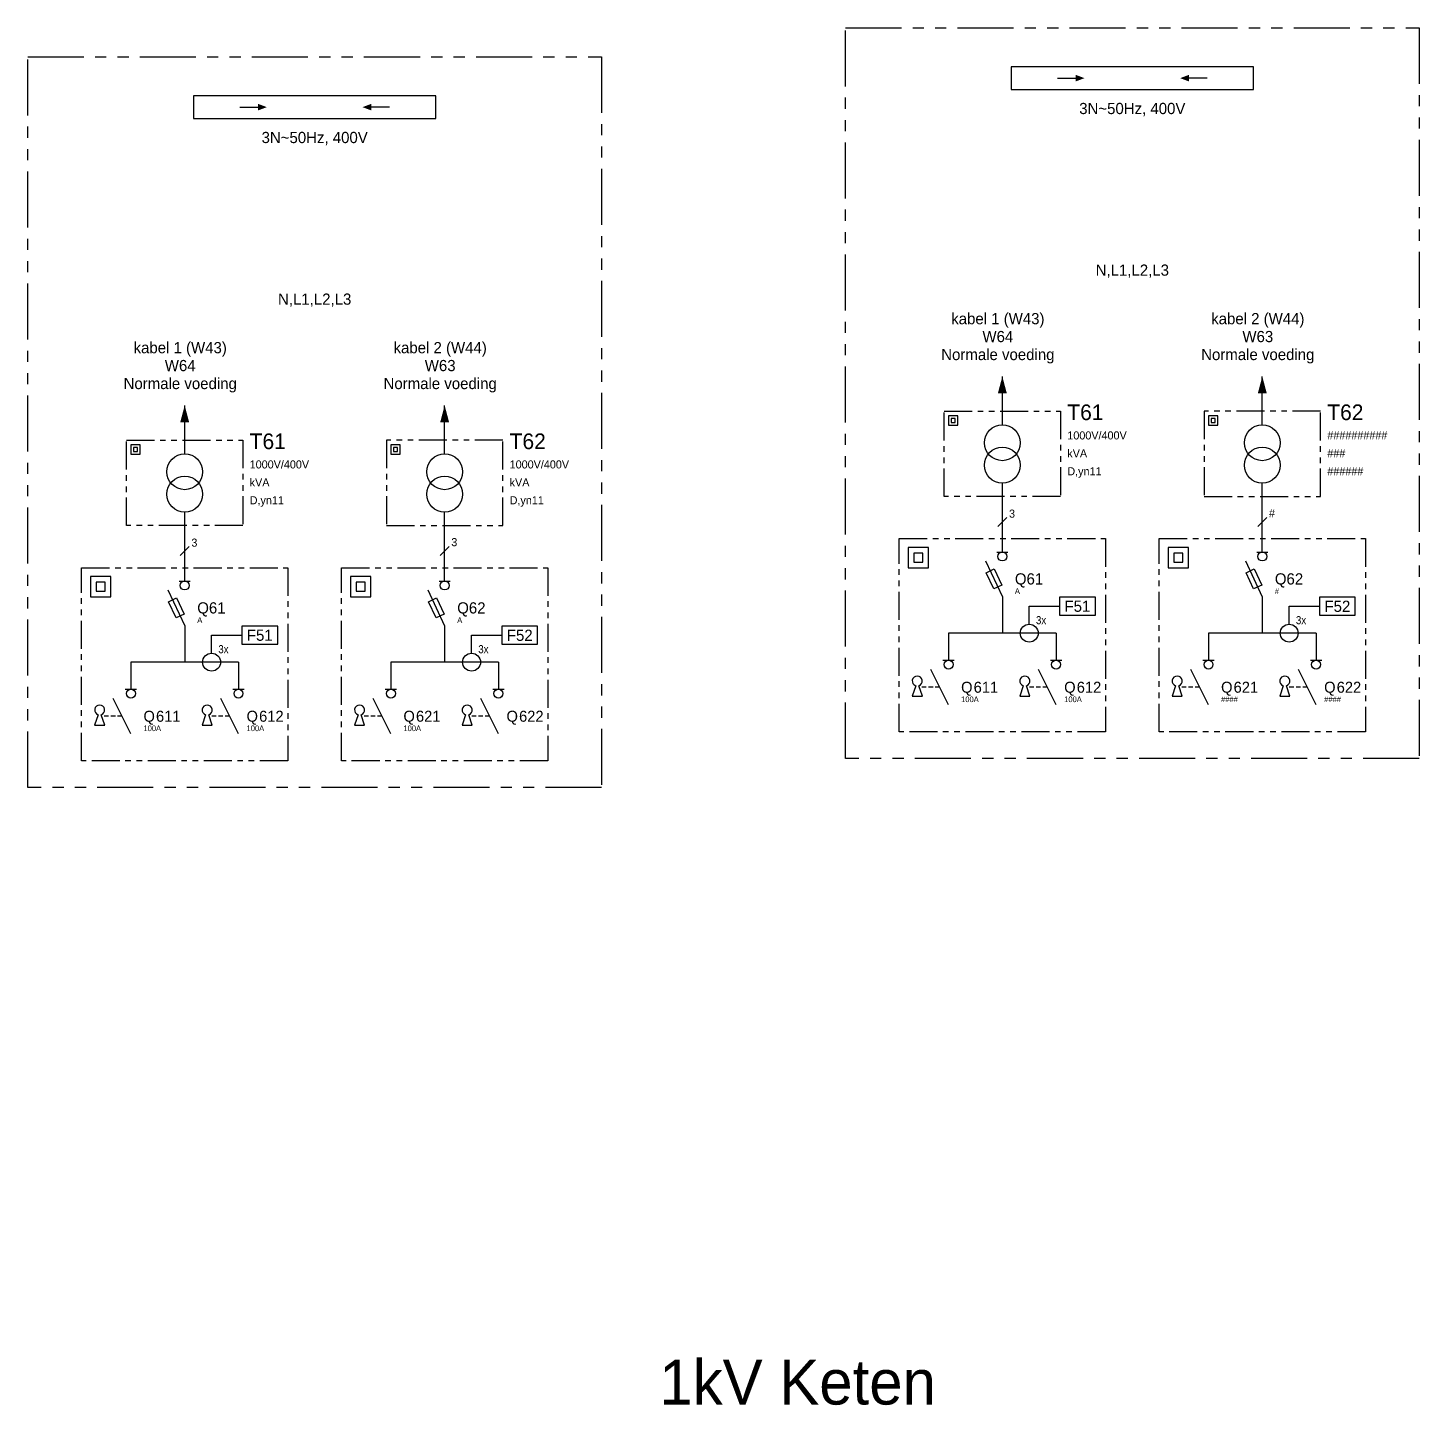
# Model space of a CAD drawing. Header units: millimetres. Extents: x -7152 to 5843, y -5056 to 10205.
# Drawn here: x 1248.5 to 1559, y 5382.8 to 5690.2 of the extents above; entities that cross this region are included whole.
import ezdxf
from ezdxf.enums import TextEntityAlignment as Align

# ---------------------------------------------------------------- set-up
doc = ezdxf.new("R2010")
doc.units = ezdxf.units.MM
doc.linetypes.add('HIDDENX2', pattern=[0.75, 0.5, -0.25])
doc.linetypes.add('PHANTOM', pattern=[62.5, 31.25, -6.25, 6.25, -6.25, 6.25, -6.25])
doc.styles.add('ISOPLUS', font='isoplus')
doc.styles.get("Standard").update_dxf_attribs({"font": 'isoplus.shx'})
doc.styles.add('TBM', font='arial.ttf')

# ---------------------------------------------------------------- blocks, each defined once
blk = doc.blocks.new('*U459')
at = {"linetype": 'Continuous'}
for p, q in [((27, 154.35), (-27, 154.35)), ((-27, 154.35), (-27, 149.35)), ((27, 149.35), (27, 154.35)), ((-27, 149.35), (27, 149.35))]:
    blk.add_line(p, q, dxfattribs=at)
at = {"color": 2, "linetype": 'Continuous'}
for p, q in [((-16.67, 151.85), (-12.67, 151.85)), ((16.67, 151.85), (12.67, 151.85))]:
    blk.add_line(p, q, dxfattribs=at)
at = {"color": 0}
for p, q in [((-29, 74.48), (-29, 85.29)), ((29, 74.51), (29, 85.29)), ((-29, 46.1), (-29, 61.48)), ((29, 46.1), (29, 61.48)), ((-29, 36.1), (-29, 27.99)), ((29, 36.1), (29, 27.99)), ((-41, 27.99), (-41, 21.99)), ((-17, 27.99), (-41, 27.99)), ((-17, 27.99), (-17, 21.99)), ((17, 27.99), (17, 21.99)), ((41, 27.99), (17, 27.99)), ((41, 27.99), (41, 21.99))]:
    blk.add_line(p, q, dxfattribs=at)
at = {"color": 1, "linetype": 'Continuous', "ltscale": 15}
for p, q in [((-30.01, 51.77), (-28.01, 53.77)), ((28.01, 51.77), (30.01, 53.77))]:
    blk.add_line(p, q, dxfattribs=at)
at = {"color": 0, "linetype": 'Continuous'}
for p, q in [((-32.73, 44.1), (-29, 36.1)), ((25.27, 44.1), (29, 36.1)), ((-18.25, 21.99), (-15.75, 21.99))]:
    blk.add_line(p, q, dxfattribs=at)
at = {"color": 0, "linetype": 'Continuous', "lineweight": -2}
for p, q in [((-30.25, 46.1), (-27.75, 46.1)), ((27.75, 46.1), (30.25, 46.1))]:
    blk.add_line(p, q, dxfattribs=at)
at = {"color": 7}
for p, q in [((-23, 29.99), (-23, 33.99)), ((-23, 33.99), (-16.25, 33.99)), ((35, 29.99), (35, 33.99)), ((35, 33.99), (41.75, 33.99))]:
    blk.add_line(p, q, dxfattribs=at)
at = {"color": 7, "linetype": 'Continuous'}
for p, q in [((-42.25, 21.99), (-39.75, 21.99)), ((15.75, 21.99), (18.25, 21.99)), ((39.75, 21.99), (42.25, 21.99))]:
    blk.add_line(p, q, dxfattribs=at)
at = {"color": 1, "linetype": 'HIDDENX2', "ltscale": 2}
for p, q in [((-42.97, 15.95), (-47.52, 15.95)), ((-18.97, 15.95), (-23.52, 15.95)), ((15.03, 15.95), (10.48, 15.95)), ((39.03, 15.95), (34.48, 15.95))]:
    blk.add_line(p, q, dxfattribs=at)
at = {"color": 1, "linetype": 'PHANTOM', "ltscale": 0.4}
blk.add_lwpolyline([(-64, 0), (-64, 163.08), (64, 163.08), (64, 0)], close=True, dxfattribs=at)
at = {"color": 2, "linetype": 'Continuous'}
for points in [[(-12.67, 151.85, 1.5, 0, 0), (-10.67, 151.85, 0, 0, 0)], [(12.67, 151.85, 1.5, 0, 0), (10.67, 151.85, 0, 0, 0)]]:
    blk.add_lwpolyline(points, format="xyseb", dxfattribs=at)
at = {"color": 1}
for points in [[(-29, 85.29, 0, 2, 0), (-29, 81.51, 2, 2, 0)], [(29, 85.29, 0, 2, 0), (29, 81.51, 2, 2, 0)]]:
    blk.add_lwpolyline(points, format="xyseb", dxfattribs=at)
at = {"color": 1, "linetype": 'PHANTOM', "ltscale": 0.2}
for points in [[(-42, 77.51), (-16, 77.51), (-16, 58.46), (-42, 58.46)], [(42, 58.46), (42, 77.51), (16, 77.51), (16, 58.46)], [(-52, 49.08), (-6, 49.08), (-6, 6), (-52, 6)], [(6, 49.08), (52, 49.08), (52, 6), (6, 6)]]:
    blk.add_lwpolyline(points, close=True, dxfattribs=at)
at = {"color": 7}
for points in [[(-41, 74.43), (-38.92, 74.43), (-38.92, 76.51), (-41, 76.51)], [(-40.42, 75.01), (-39.5, 75.01), (-39.5, 75.93), (-40.42, 75.93)], [(17, 74.43), (19.08, 74.43), (19.08, 76.51), (17, 76.51)], [(17.58, 75.01), (18.5, 75.01), (18.5, 75.93), (17.58, 75.93)], [(-50, 42.58), (-45.5, 42.58), (-45.5, 47.08), (-50, 47.08)], [(8, 42.58), (12.5, 42.58), (12.5, 47.08), (8, 47.08)], [(-48.75, 43.83), (-46.75, 43.83), (-46.75, 45.83), (-48.75, 45.83)], [(9.25, 43.83), (11.25, 43.83), (11.25, 45.83), (9.25, 45.83)], [(-16.25, 31.99), (-8.25, 31.99), (-8.25, 35.99), (-16.25, 35.99)], [(41.75, 31.99), (49.75, 31.99), (49.75, 35.99), (41.75, 35.99)]]:
    blk.add_lwpolyline(points, close=True, dxfattribs=at)
at = {"color": 1, "linetype": 'Continuous', "lineweight": -2}
for points in [[(-32.62, 41.49), (-30.81, 42.34), (-29.12, 38.71), (-30.93, 37.87)], [(25.38, 41.49), (27.19, 42.34), (28.88, 38.71), (27.07, 37.87)]]:
    blk.add_lwpolyline(points, close=True, dxfattribs=at)
at = {"color": 0}
for points in [[(-41, 12), (-44.95, 19.9)], [(-17, 12), (-20.95, 19.9)], [(17, 12), (13.05, 19.9)], [(41, 12), (37.05, 19.9)]]:
    blk.add_lwpolyline(points, dxfattribs=at)
at = {"color": 1}
for points in [[(-49.1, 13.93), (-46.85, 13.93), (-47.62, 16.24, 6.162278), (-48.33, 16.24)], [(-49.1, 13.93), (-46.85, 13.93), (-47.62, 16.24, 6.162278), (-48.33, 16.24)], [(-25.1, 13.93), (-22.85, 13.93), (-23.62, 16.24, 6.162278), (-24.33, 16.24)], [(-25.1, 13.93), (-22.85, 13.93), (-23.62, 16.24, 6.162278), (-24.33, 16.24)], [(8.9, 13.93), (11.15, 13.93), (10.38, 16.24, 6.162278), (9.67, 16.24)], [(8.9, 13.93), (11.15, 13.93), (10.38, 16.24, 6.162278), (9.67, 16.24)], [(32.9, 13.93), (35.15, 13.93), (34.38, 16.24, 6.162278), (33.67, 16.24)], [(32.9, 13.93), (35.15, 13.93), (34.38, 16.24, 6.162278), (33.67, 16.24)]]:
    blk.add_lwpolyline(points, format="xyb", close=True, dxfattribs=at)
at = {"color": 3, "linetype": 'Continuous'}
for centre in [(-29, 70.48), (29, 70.48), (-29, 65.48), (29, 65.48)]:
    blk.add_circle(centre, 4, dxfattribs=at)
at = {"color": 0, "linetype": 'Continuous', "lineweight": -2}
for centre in [(-29, 45.1), (29, 45.1)]:
    blk.add_circle(centre, 1, dxfattribs=at)
at = {"color": 7}
for centre in [(-23, 27.99), (35, 27.99)]:
    blk.add_circle(centre, 2, dxfattribs=at)
at = {"color": 7, "linetype": 'Continuous'}
for centre in [(-41, 20.99), (17, 20.99), (41, 20.99)]:
    blk.add_circle(centre, 1, dxfattribs=at)
at = {"color": 0, "linetype": 'Continuous'}
blk.add_circle((-17, 20.99), 1, dxfattribs=at)
at = {"color": 2}
for s, p in [('T61', (-14.5, 75.53)), ('T62', (43.5, 75.53))]:
    blk.add_text(s, height=3.5, dxfattribs=at).set_placement(p)
for s, p in [('Q61', (-26.2, 40.1)), ('Q62', (31.8, 40.1))]:
    blk.add_text(s, height=2.5, dxfattribs=at).set_placement(p, align=Align.MIDDLE_LEFT)
at = {"color": 7, "style": 'ISOPLUS'}
for s, p in [('F51', (-12.25, 33.99)), ('F52', (45.75, 33.99))]:
    blk.add_text(s, height=2.5, dxfattribs=at).set_placement(p, align=Align.MIDDLE)
at = {"color": 7, "style": 'ISOPLUS', "width": 0.9}
for p in [(-21.5, 29.99), (36.5, 29.99)]:
    blk.add_text('3x', height=1.8, dxfattribs=at).set_placement(p)
at = {"color": 2, "linetype": 'Continuous'}
blk.add_text('Q', height=2.45, dxfattribs=at).set_placement((-38.2, 15.92), align=Align.MIDDLE_LEFT)
at = {"color": 2, "linetype": 'Continuous', "style": 'ISOPLUS'}
blk.add_text('611', height=2.45, dxfattribs=at).set_placement((-35.4, 15.92), align=Align.MIDDLE_LEFT)
at = {"color": 2, "linetype": 'Continuous'}
for p in [(-15.2, 14.7), (19.8, 14.7), (42.8, 14.7)]:
    blk.add_text('Q', height=2.45, dxfattribs=at).set_placement(p)
at = {"color": 2, "linetype": 'Continuous', "style": 'ISOPLUS'}
for s, p in [('612', (-12.4, 14.7)), ('621', (22.6, 14.7)), ('622', (45.6, 14.7))]:
    blk.add_text(s, height=2.45, dxfattribs=at).set_placement(p)
at = {"linetype": 'Continuous'}
for tag, p in [('INFO1', (-0.43, 177.08)), ('INFO', (-0.43, 172.91)), ('NAAMKEET', (0, 151.85))]:
    blk.add_attdef(tag, text='', height=2.5, dxfattribs=at).set_placement(p, align=Align.MIDDLE_CENTER)
at = {"color": 2, "style": 'ISOPLUS'}
blk.add_attdef('AP', text='', height=3.5, dxfattribs=at).set_placement((0, 167.08), align=Align.MIDDLE_CENTER)
at = {"color": 1, "style": 'TBM'}
blk.add_attdef('EDX', text='', height=1.8, dxfattribs=at).set_placement((64, 163.08), align=Align.BOTTOM_RIGHT)
at = {"color": 7}
for tag, p in [('TYPE', (0, 157.08)), ('SPANNING', (0, 145.08)), ('FASEN', (0, 109.01))]:
    blk.add_attdef(tag, text='', height=2.5, dxfattribs=at).set_placement(p, align=Align.MIDDLE_CENTER)
at = {"linetype": 'Continuous'}
blk.add_attdef('VPL', text='', height=2.5, dxfattribs=at).set_placement((-25.5, 151.85), align=Align.MIDDLE_LEFT)
blk.add_attdef('VPR', text='', height=2.5, dxfattribs=at).set_placement((25.5, 151.85), align=Align.MIDDLE_RIGHT)
for tag, p in [('KABELL', (-30, 96.93)), ('KABELR', (28, 96.93)), ('WL', (-30, 92.93)), ('WR', (28, 92.93)), ('VOEDINGL', (-30, 88.93)), ('VOEDINGR', (28, 88.93))]:
    blk.add_attdef(tag, text='', height=2.5, dxfattribs=at).set_placement(p, align=Align.CENTER)
at = {"linetype": 'Continuous', "flags": 9}
for tag, p in [('---------T61---------', (0, 95.15)), ('---------T62---------', (0, 88.72))]:
    blk.add_attdef(tag, text='', height=2.5, dxfattribs=at).set_placement(p, align=Align.MIDDLE_CENTER)
at = {"color": 1}
for tag, p in [('SPANNINGL', (-14.5, 71.22)), ('SPANNINGR', (43.5, 71.22)), ('VERMOGENL', (-14.5, 67.22)), ('VERMOGENR', (43.5, 67.22)), ('SCHAKELINGL', (-14.5, 63.22)), ('SCHAKELINGR', (43.5, 63.22))]:
    blk.add_attdef(tag, p, '', height=1.8, dxfattribs=at)
at = {"color": 1, "linetype": 'Continuous', "ltscale": 15}
blk.add_attdef('GELL', text='', height=1.8, dxfattribs=at).set_placement((-27.51, 54.67), align=Align.MIDDLE_LEFT)
blk.add_attdef('GELR', (30.48, 53.87), '', height=1.8, dxfattribs=at)
at = {"color": 1, "linetype": 'Continuous'}
for tag, p in [('Q61', (-26.2, 36.75)), ('Q62', (31.8, 36.75)), ('Q611', (-38.2, 12.6)), ('Q612', (-15.2, 12.6)), ('Q621', (19.8, 12.6))]:
    blk.add_attdef(tag, p, '', height=1.26, dxfattribs=at)
blk = doc.blocks.new('*U444')
at = {"linetype": 'Continuous'}
for p, q in [((27, 154.35), (-27, 154.35)), ((-27, 154.35), (-27, 149.35)), ((27, 149.35), (27, 154.35)), ((-27, 149.35), (27, 149.35))]:
    blk.add_line(p, q, dxfattribs=at)
at = {"color": 2, "linetype": 'Continuous'}
for p, q in [((-16.67, 151.85), (-12.67, 151.85)), ((16.67, 151.85), (12.67, 151.85))]:
    blk.add_line(p, q, dxfattribs=at)
at = {"color": 0}
for p, q in [((-29, 74.48), (-29, 85.29)), ((29, 74.51), (29, 85.29)), ((-29, 46.1), (-29, 61.48)), ((29, 46.1), (29, 61.48)), ((-29, 36.1), (-29, 27.99)), ((29, 36.1), (29, 27.99)), ((-41, 27.99), (-41, 21.99)), ((-17, 27.99), (-41, 27.99)), ((-17, 27.99), (-17, 21.99)), ((17, 27.99), (17, 21.99)), ((41, 27.99), (17, 27.99)), ((41, 27.99), (41, 21.99))]:
    blk.add_line(p, q, dxfattribs=at)
at = {"color": 1, "linetype": 'Continuous', "ltscale": 15}
for p, q in [((-30.01, 51.77), (-28.01, 53.77)), ((28.01, 51.77), (30.01, 53.77))]:
    blk.add_line(p, q, dxfattribs=at)
at = {"color": 0, "linetype": 'Continuous'}
for p, q in [((-32.73, 44.1), (-29, 36.1)), ((25.27, 44.1), (29, 36.1)), ((-18.25, 21.99), (-15.75, 21.99))]:
    blk.add_line(p, q, dxfattribs=at)
at = {"color": 0, "linetype": 'Continuous', "lineweight": -2}
for p, q in [((-30.25, 46.1), (-27.75, 46.1)), ((27.75, 46.1), (30.25, 46.1))]:
    blk.add_line(p, q, dxfattribs=at)
at = {"color": 7}
for p, q in [((-23, 29.99), (-23, 33.99)), ((-23, 33.99), (-16.25, 33.99)), ((35, 29.99), (35, 33.99)), ((35, 33.99), (41.75, 33.99))]:
    blk.add_line(p, q, dxfattribs=at)
at = {"color": 7, "linetype": 'Continuous'}
for p, q in [((-42.25, 21.99), (-39.75, 21.99)), ((15.75, 21.99), (18.25, 21.99)), ((39.75, 21.99), (42.25, 21.99))]:
    blk.add_line(p, q, dxfattribs=at)
at = {"color": 1, "linetype": 'HIDDENX2', "ltscale": 2}
for p, q in [((-42.97, 15.95), (-47.52, 15.95)), ((-18.97, 15.95), (-23.52, 15.95)), ((15.03, 15.95), (10.48, 15.95)), ((39.03, 15.95), (34.48, 15.95))]:
    blk.add_line(p, q, dxfattribs=at)
at = {"color": 1, "linetype": 'PHANTOM', "ltscale": 0.4}
blk.add_lwpolyline([(-64, 0), (-64, 163.08), (64, 163.08), (64, 0)], close=True, dxfattribs=at)
at = {"color": 2, "linetype": 'Continuous'}
for points in [[(-12.67, 151.85, 1.5, 0, 0), (-10.67, 151.85, 0, 0, 0)], [(12.67, 151.85, 1.5, 0, 0), (10.67, 151.85, 0, 0, 0)]]:
    blk.add_lwpolyline(points, format="xyseb", dxfattribs=at)
at = {"color": 1}
for points in [[(-29, 85.29, 0, 2, 0), (-29, 81.51, 2, 2, 0)], [(29, 85.29, 0, 2, 0), (29, 81.51, 2, 2, 0)]]:
    blk.add_lwpolyline(points, format="xyseb", dxfattribs=at)
at = {"color": 1, "linetype": 'PHANTOM', "ltscale": 0.2}
for points in [[(-42, 77.51), (-16, 77.51), (-16, 58.46), (-42, 58.46)], [(42, 58.46), (42, 77.51), (16, 77.51), (16, 58.46)], [(-52, 49.08), (-6, 49.08), (-6, 6), (-52, 6)], [(6, 49.08), (52, 49.08), (52, 6), (6, 6)]]:
    blk.add_lwpolyline(points, close=True, dxfattribs=at)
at = {"color": 7}
for points in [[(-41, 74.43), (-38.92, 74.43), (-38.92, 76.51), (-41, 76.51)], [(-40.42, 75.01), (-39.5, 75.01), (-39.5, 75.93), (-40.42, 75.93)], [(17, 74.43), (19.08, 74.43), (19.08, 76.51), (17, 76.51)], [(17.58, 75.01), (18.5, 75.01), (18.5, 75.93), (17.58, 75.93)], [(-50, 42.58), (-45.5, 42.58), (-45.5, 47.08), (-50, 47.08)], [(8, 42.58), (12.5, 42.58), (12.5, 47.08), (8, 47.08)], [(-48.75, 43.83), (-46.75, 43.83), (-46.75, 45.83), (-48.75, 45.83)], [(9.25, 43.83), (11.25, 43.83), (11.25, 45.83), (9.25, 45.83)], [(-16.25, 31.99), (-8.25, 31.99), (-8.25, 35.99), (-16.25, 35.99)], [(41.75, 31.99), (49.75, 31.99), (49.75, 35.99), (41.75, 35.99)]]:
    blk.add_lwpolyline(points, close=True, dxfattribs=at)
at = {"color": 1, "linetype": 'Continuous', "lineweight": -2}
for points in [[(-32.62, 41.49), (-30.81, 42.34), (-29.12, 38.71), (-30.93, 37.87)], [(25.38, 41.49), (27.19, 42.34), (28.88, 38.71), (27.07, 37.87)]]:
    blk.add_lwpolyline(points, close=True, dxfattribs=at)
at = {"color": 0}
for points in [[(-41, 12), (-44.95, 19.9)], [(-17, 12), (-20.95, 19.9)], [(17, 12), (13.05, 19.9)], [(41, 12), (37.05, 19.9)]]:
    blk.add_lwpolyline(points, dxfattribs=at)
at = {"color": 1}
for points in [[(-49.1, 13.93), (-46.85, 13.93), (-47.62, 16.24, 6.162278), (-48.33, 16.24)], [(-49.1, 13.93), (-46.85, 13.93), (-47.62, 16.24, 6.162278), (-48.33, 16.24)], [(-25.1, 13.93), (-22.85, 13.93), (-23.62, 16.24, 6.162278), (-24.33, 16.24)], [(-25.1, 13.93), (-22.85, 13.93), (-23.62, 16.24, 6.162278), (-24.33, 16.24)], [(8.9, 13.93), (11.15, 13.93), (10.38, 16.24, 6.162278), (9.67, 16.24)], [(8.9, 13.93), (11.15, 13.93), (10.38, 16.24, 6.162278), (9.67, 16.24)], [(32.9, 13.93), (35.15, 13.93), (34.38, 16.24, 6.162278), (33.67, 16.24)], [(32.9, 13.93), (35.15, 13.93), (34.38, 16.24, 6.162278), (33.67, 16.24)]]:
    blk.add_lwpolyline(points, format="xyb", close=True, dxfattribs=at)
at = {"color": 3, "linetype": 'Continuous'}
for centre in [(-29, 70.48), (29, 70.48), (-29, 65.48), (29, 65.48)]:
    blk.add_circle(centre, 4, dxfattribs=at)
at = {"color": 0, "linetype": 'Continuous', "lineweight": -2}
for centre in [(-29, 45.1), (29, 45.1)]:
    blk.add_circle(centre, 1, dxfattribs=at)
at = {"color": 7}
for centre in [(-23, 27.99), (35, 27.99)]:
    blk.add_circle(centre, 2, dxfattribs=at)
at = {"color": 7, "linetype": 'Continuous'}
for centre in [(-41, 20.99), (17, 20.99), (41, 20.99)]:
    blk.add_circle(centre, 1, dxfattribs=at)
at = {"color": 0, "linetype": 'Continuous'}
blk.add_circle((-17, 20.99), 1, dxfattribs=at)
at = {"color": 2}
for s, p in [('T61', (-14.5, 75.53)), ('T62', (43.5, 75.53))]:
    blk.add_text(s, height=3.5, dxfattribs=at).set_placement(p)
for s, p in [('Q61', (-26.2, 40.1)), ('Q62', (31.8, 40.1))]:
    blk.add_text(s, height=2.5, dxfattribs=at).set_placement(p, align=Align.MIDDLE_LEFT)
at = {"color": 7, "style": 'ISOPLUS'}
for s, p in [('F51', (-12.25, 33.99)), ('F52', (45.75, 33.99))]:
    blk.add_text(s, height=2.5, dxfattribs=at).set_placement(p, align=Align.MIDDLE)
at = {"color": 7, "style": 'ISOPLUS', "width": 0.9}
for p in [(-21.5, 29.99), (36.5, 29.99)]:
    blk.add_text('3x', height=1.8, dxfattribs=at).set_placement(p)
at = {"color": 2, "linetype": 'Continuous'}
blk.add_text('Q', height=2.45, dxfattribs=at).set_placement((-38.2, 15.92), align=Align.MIDDLE_LEFT)
at = {"color": 2, "linetype": 'Continuous', "style": 'ISOPLUS'}
blk.add_text('611', height=2.45, dxfattribs=at).set_placement((-35.4, 15.92), align=Align.MIDDLE_LEFT)
at = {"color": 2, "linetype": 'Continuous'}
for p in [(-15.2, 14.7), (19.8, 14.7), (42.8, 14.7)]:
    blk.add_text('Q', height=2.45, dxfattribs=at).set_placement(p)
at = {"color": 2, "linetype": 'Continuous', "style": 'ISOPLUS'}
for s, p in [('612', (-12.4, 14.7)), ('621', (22.6, 14.7)), ('622', (45.6, 14.7))]:
    blk.add_text(s, height=2.45, dxfattribs=at).set_placement(p)
at = {"linetype": 'Continuous'}
for tag, p in [('INFO1', (-0.43, 177.08)), ('INFO', (-0.43, 172.91)), ('NAAMKEET', (0, 151.85))]:
    blk.add_attdef(tag, text='', height=2.5, dxfattribs=at).set_placement(p, align=Align.MIDDLE_CENTER)
at = {"color": 2, "style": 'ISOPLUS'}
blk.add_attdef('AP', text='', height=3.5, dxfattribs=at).set_placement((0, 167.08), align=Align.MIDDLE_CENTER)
at = {"color": 1, "style": 'TBM'}
blk.add_attdef('EDX', text='', height=1.8, dxfattribs=at).set_placement((64, 163.08), align=Align.BOTTOM_RIGHT)
at = {"color": 7}
for tag, p in [('TYPE', (0, 157.08)), ('SPANNING', (0, 145.08)), ('FASEN', (0, 109.01))]:
    blk.add_attdef(tag, text='', height=2.5, dxfattribs=at).set_placement(p, align=Align.MIDDLE_CENTER)
at = {"linetype": 'Continuous'}
blk.add_attdef('VPL', text='', height=2.5, dxfattribs=at).set_placement((-25.5, 151.85), align=Align.MIDDLE_LEFT)
blk.add_attdef('VPR', text='', height=2.5, dxfattribs=at).set_placement((25.5, 151.85), align=Align.MIDDLE_RIGHT)
for tag, p in [('KABELL', (-30, 96.93)), ('KABELR', (28, 96.93)), ('WL', (-30, 92.93)), ('WR', (28, 92.93)), ('VOEDINGL', (-30, 88.93)), ('VOEDINGR', (28, 88.93))]:
    blk.add_attdef(tag, text='', height=2.5, dxfattribs=at).set_placement(p, align=Align.CENTER)
at = {"linetype": 'Continuous', "flags": 9}
for tag, p in [('---------T61---------', (0, 95.15)), ('---------T62---------', (0, 88.72))]:
    blk.add_attdef(tag, text='', height=2.5, dxfattribs=at).set_placement(p, align=Align.MIDDLE_CENTER)
at = {"color": 1}
for tag, p in [('SPANNINGL', (-14.5, 71.22)), ('SPANNINGR', (43.5, 71.22)), ('VERMOGENL', (-14.5, 67.22)), ('VERMOGENR', (43.5, 67.22)), ('SCHAKELINGL', (-14.5, 63.22)), ('SCHAKELINGR', (43.5, 63.22))]:
    blk.add_attdef(tag, p, '', height=1.8, dxfattribs=at)
at = {"color": 1, "linetype": 'Continuous', "ltscale": 15}
blk.add_attdef('GELL', text='', height=1.8, dxfattribs=at).set_placement((-27.51, 54.67), align=Align.MIDDLE_LEFT)
blk.add_attdef('GELR', (30.48, 53.87), '', height=1.8, dxfattribs=at)
at = {"color": 1, "linetype": 'Continuous'}
for tag, p in [('Q61', (-26.2, 36.75)), ('Q62', (31.8, 36.75)), ('Q611', (-38.2, 12.6)), ('Q612', (-15.2, 12.6)), ('Q621', (19.8, 12.6)), ('Q622', (42.8, 12.6))]:
    blk.add_attdef(tag, p, '', height=1.26, dxfattribs=at)

msp = doc.modelspace()

# ---------------------------------------------------------------- block references
at = {"color": 7, "linetype": 'Continuous'}
msp.add_blockref('*U444', (1494.951, 5527.104), dxfattribs=at).add_auto_attribs({'SPANNING': '3N~50Hz, 400V', 'FASEN': 'N,L1,L2,L3', 'KABELL': 'kabel 1 (W43)', 'WL': 'W64', 'VOEDINGL': 'Normale voeding', 'SPANNINGL': '1000V/400V', 'VERMOGENL': 'kVA', 'SCHAKELINGL': 'D,yn11', 'Q61': 'A', 'Q611': '100A', 'Q612': '100A', 'KABELR': 'kabel 2 (W44)', 'WR': 'W63', 'VOEDINGR': 'Normale voeding', 'SPANNINGR': '##########', 'VERMOGENR': '###', 'SCHAKELINGR': '######', 'Q62': '#', 'Q621': '####', 'Q622': '####', 'GELL': '3', 'GELR': '#'})
at = {"linetype": 'Continuous'}
msp.add_blockref('*U459', (1312.527, 5520.632), dxfattribs=at).add_auto_attribs({'SPANNING': '3N~50Hz, 400V', 'FASEN': 'N,L1,L2,L3', 'KABELL': 'kabel 1 (W43)', 'WL': 'W64', 'VOEDINGL': 'Normale voeding', 'SPANNINGL': '1000V/400V', 'VERMOGENL': 'kVA', 'SCHAKELINGL': 'D,yn11', 'Q61': 'A', 'Q611': '100A', 'Q612': '100A', 'KABELR': 'kabel 2 (W44)', 'WR': 'W63', 'VOEDINGR': 'Normale voeding', 'SPANNINGR': '1000V/400V', 'VERMOGENR': 'kVA', 'SCHAKELINGR': 'D,yn11', 'Q62': 'A', 'Q621': '100A', 'GELL': '3', 'GELR': '3'})

# ---------------------------------------------------------------- texts
at = {"color": 7}
msp.add_text('1kV Keten', height=10, dxfattribs=at).set_placement((1420.279, 5379.953), align=Align.BOTTOM_CENTER)

doc.saveas('drawing.dxf')
